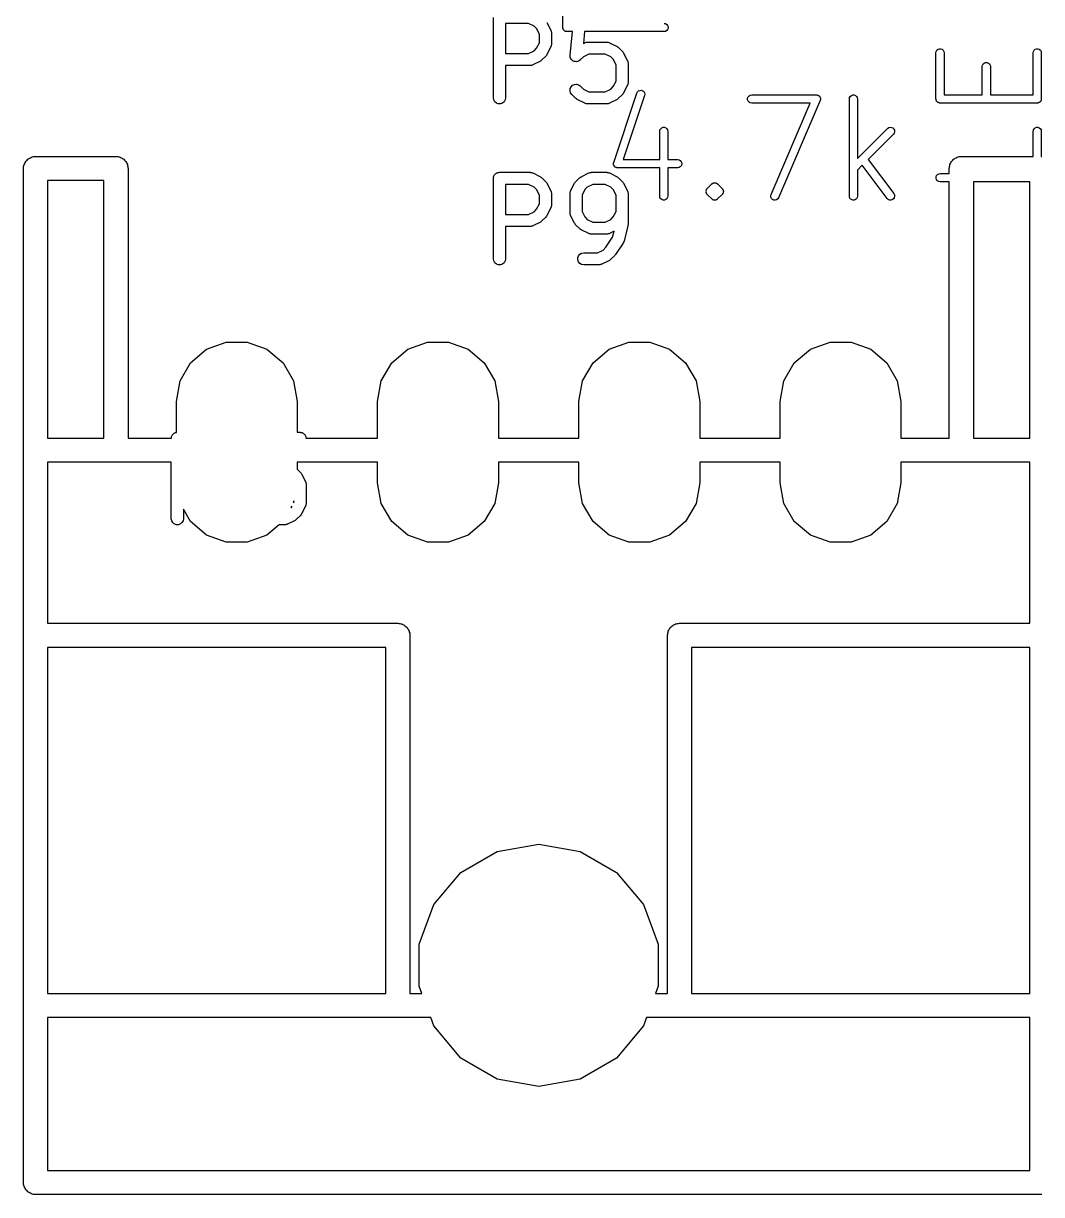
# Model space of a CAD drawing. Extents: x -2.2 to 89.1, y -78.6 to 9.2.
# Drawn here: x 44.35 to 57, y -75.35 to -60.8 of the extents above; entities that cross this region are included whole.
import ezdxf

# ---------------------------------------------------------------- set-up
doc = ezdxf.new("R2010")
doc.units = 0
doc.header["$MEASUREMENT"] = 0
doc.layers.add('BLACK', color=7, linetype='CONTINUOUS')

msp = doc.modelspace()

# ---------------------------------------------------------------- linework, layer by layer
at = {"layer": 'Black'}
for p, q in [((51.0502, -60.8477), (51.0502, -60.3881)), ((50.1869, -61.7224), (50.1869, -60.7224)), ((50.3369, -60.7974), (50.3369, -61.1712)), ((50.6252, -60.7974), (50.3369, -60.7974)), ((50.6937, -60.8316), (50.6252, -60.7974)), ((50.8528, -60.7841), (50.9004, -60.8793)), ((52.3075, -60.7969), (52.3249, -60.8)), ((52.3249, -60.8), (52.3402, -60.8088)), ((52.3402, -60.8088), (52.3515, -60.8223)), ((52.3515, -60.8223), (52.3576, -60.8389)), ((50.7241, -60.862), (50.6937, -60.8316)), ((50.7583, -60.9306), (50.7241, -60.862)), ((50.7583, -61.038), (50.7583, -60.9306)), ((50.9004, -60.8793), (50.9016, -60.8835)), ((50.9016, -60.8835), (50.9038, -60.8872)), ((50.9038, -60.8872), (50.9053, -60.8959)), ((50.9053, -60.8959), (50.9078, -60.9043)), ((50.9078, -60.9043), (50.9076, -60.9086)), ((50.9076, -60.9086), (50.9083, -60.9129)), ((50.9083, -60.9129), (50.9083, -61.0557)), ((51.051, -60.8521), (51.0502, -60.8477)), ((51.051, -60.8566), (51.051, -60.8521)), ((51.0525, -60.8607), (51.051, -60.8566)), ((51.0533, -60.8651), (51.0525, -60.8607)), ((51.0555, -60.869), (51.0533, -60.8651)), ((51.0571, -60.8731), (51.0555, -60.869)), ((51.0599, -60.8765), (51.0571, -60.8731)), ((51.0621, -60.8804), (51.0599, -60.8765)), ((51.0655, -60.8832), (51.0621, -60.8804)), ((51.0684, -60.8867), (51.0655, -60.8832)), ((51.0722, -60.8889), (51.0684, -60.8867)), ((51.0756, -60.8917), (51.0722, -60.8889)), ((51.0798, -60.8933), (51.0756, -60.8917)), ((51.0837, -60.8955), (51.0798, -60.8933)), ((51.0881, -60.8962), (51.0837, -60.8955)), ((51.0922, -60.8978), (51.0881, -60.8962)), ((51.0967, -60.8978), (51.0922, -60.8978)), ((51.101, -60.8985), (51.0967, -60.8978)), ((51.1689, -60.8985), (51.101, -60.8985)), ((51.1397, -61.1911), (51.1689, -60.8985)), ((51.3197, -60.8985), (51.305, -61.0456)), ((52.3075, -60.8985), (51.3197, -60.8985)), ((52.3249, -60.8955), (52.3075, -60.8985)), ((52.3402, -60.8867), (52.3249, -60.8955)), ((52.3515, -60.8731), (52.3402, -60.8867)), ((52.3576, -60.8566), (52.3515, -60.8731)), ((52.3576, -60.8389), (52.3576, -60.8566)), ((50.6937, -61.1369), (50.7241, -61.1065)), ((50.7241, -61.1065), (50.7583, -61.038)), ((50.9004, -61.0893), (50.8528, -61.1845)), ((50.9016, -61.0851), (50.9004, -61.0893)), ((50.9038, -61.0814), (50.9016, -61.0851)), ((50.9053, -61.0727), (50.9038, -61.0814)), ((50.9078, -61.0643), (50.9053, -61.0727)), ((50.9083, -61.0557), (50.9076, -61.06)), ((50.9076, -61.06), (50.9078, -61.0643)), ((51.305, -61.0456), (51.3236, -61.0363)), ((51.3236, -61.0363), (51.3277, -61.035)), ((51.3277, -61.035), (51.3315, -61.0329)), ((51.3315, -61.0329), (51.3401, -61.0313)), ((51.3401, -61.0313), (51.3486, -61.0288)), ((51.3486, -61.0288), (51.3529, -61.0291)), ((51.3529, -61.0291), (51.3571, -61.0283)), ((51.3571, -61.0283), (51.5952, -61.0283)), ((51.5952, -61.0283), (51.5995, -61.0291)), ((51.5995, -61.0291), (51.6038, -61.0288)), ((51.6038, -61.0288), (51.6122, -61.0313)), ((51.6122, -61.0313), (51.6209, -61.0329)), ((51.6209, -61.0329), (51.6246, -61.035)), ((51.6246, -61.035), (51.6288, -61.0363)), ((51.6288, -61.0363), (51.724, -61.0839)), ((51.724, -61.0839), (51.7337, -61.091)), ((51.7337, -61.091), (51.7435, -61.0979)), ((51.7435, -61.0979), (51.7911, -61.1455)), ((55.6971, -61.1289), (55.7106, -61.1175)), ((55.7106, -61.1175), (55.7272, -61.1115)), ((55.7272, -61.1115), (55.7449, -61.1115)), ((55.7449, -61.1115), (55.7614, -61.1175)), ((55.7614, -61.1175), (55.775, -61.1289)), ((56.9036, -61.1289), (56.9171, -61.1175)), ((56.9171, -61.1175), (56.9337, -61.1115)), ((56.9337, -61.1115), (56.9514, -61.1115)), ((56.9514, -61.1115), (56.9679, -61.1175)), ((56.9679, -61.1175), (56.9815, -61.1289)), ((50.3369, -61.1712), (50.6252, -61.1712)), ((50.6252, -61.1712), (50.6937, -61.1369)), ((50.7716, -61.2657), (50.6764, -61.3133)), ((50.7813, -61.2585), (50.7716, -61.2657)), ((50.7911, -61.2516), (50.7813, -61.2585)), ((50.8387, -61.204), (50.7911, -61.2516)), ((50.8456, -61.1942), (50.8387, -61.204)), ((50.8528, -61.1845), (50.8456, -61.1942)), ((51.1396, -61.192), (51.1397, -61.1916)), ((51.1407, -61.2045), (51.1396, -61.192)), ((51.1397, -61.1916), (51.1397, -61.1911)), ((51.1416, -61.2171), (51.1407, -61.2045)), ((51.1418, -61.2175), (51.1416, -61.2171)), ((51.1418, -61.218), (51.1418, -61.2175)), ((51.1472, -61.2294), (51.1418, -61.218)), ((51.1523, -61.2408), (51.1472, -61.2294)), ((51.1526, -61.2412), (51.1523, -61.2408)), ((51.1528, -61.2416), (51.1526, -61.2412)), ((51.1618, -61.2505), (51.1528, -61.2416)), ((51.1705, -61.2595), (51.1618, -61.2505)), ((51.1709, -61.2597), (51.1705, -61.2595)), ((51.1713, -61.26), (51.1709, -61.2597)), ((51.1826, -61.2653), (51.1713, -61.26)), ((51.194, -61.2708), (51.1826, -61.2653)), ((51.2451, -61.2669), (51.2329, -61.27)), ((51.2455, -61.2667), (51.2451, -61.2669)), ((51.246, -61.2665), (51.2455, -61.2667)), ((51.2563, -61.2593), (51.246, -61.2665)), ((51.2667, -61.2523), (51.2563, -61.2593)), ((51.2669, -61.2519), (51.2667, -61.2523)), ((51.2673, -61.2516), (51.2669, -61.2519)), ((51.3063, -61.2126), (51.2673, -61.2516)), ((51.3748, -61.1783), (51.3063, -61.2126)), ((51.5775, -61.1783), (51.3748, -61.1783)), ((51.646, -61.2126), (51.5775, -61.1783)), ((51.6765, -61.243), (51.646, -61.2126)), ((51.7107, -61.3115), (51.6765, -61.243)), ((51.7911, -61.1455), (51.798, -61.1554)), ((51.798, -61.1554), (51.8052, -61.165)), ((51.8052, -61.165), (51.8528, -61.2603)), ((51.8528, -61.2603), (51.854, -61.2644)), ((51.854, -61.2644), (51.8562, -61.2682)), ((55.6852, -61.1615), (55.6883, -61.1441)), ((55.6852, -61.736), (55.6852, -61.1615)), ((55.6883, -61.1441), (55.6971, -61.1289)), ((55.775, -61.1289), (55.7838, -61.1441)), ((55.7838, -61.1441), (55.7868, -61.1615)), ((55.7868, -61.1615), (55.7868, -61.6852)), ((56.8917, -61.1615), (56.8948, -61.1441)), ((56.8917, -61.6852), (56.8917, -61.1615)), ((56.8948, -61.1441), (56.9036, -61.1289)), ((56.9815, -61.1289), (56.9903, -61.1441)), ((56.9903, -61.1441), (56.9933, -61.1615)), ((56.9933, -61.1615), (56.9933, -61.736)), ((50.6429, -61.3212), (50.3369, -61.3212)), ((50.3369, -61.3212), (50.3369, -61.7224)), ((50.6471, -61.3204), (50.6429, -61.3212)), ((50.6514, -61.3207), (50.6471, -61.3204)), ((50.6599, -61.3182), (50.6514, -61.3207)), ((50.6685, -61.3167), (50.6599, -61.3182)), ((50.6723, -61.3145), (50.6685, -61.3167)), ((50.6764, -61.3133), (50.6723, -61.3145)), ((51.1944, -61.2708), (51.194, -61.2708)), ((51.1949, -61.271), (51.1944, -61.2708)), ((51.2074, -61.2721), (51.1949, -61.271)), ((51.2199, -61.2734), (51.2074, -61.2721)), ((51.2204, -61.2732), (51.2199, -61.2734)), ((51.2208, -61.2733), (51.2204, -61.2732)), ((51.2329, -61.27), (51.2208, -61.2733)), ((51.7107, -61.5142), (51.7107, -61.3115)), ((51.8562, -61.2682), (51.8577, -61.2768)), ((51.8577, -61.2768), (51.8602, -61.2852)), ((51.8602, -61.2852), (51.86, -61.2896)), ((51.86, -61.2896), (51.8607, -61.2938)), ((51.8607, -61.2938), (51.8607, -61.5319)), ((56.2598, -61.3339), (56.2628, -61.3165)), ((56.2598, -61.6852), (56.2598, -61.3339)), ((56.2628, -61.3165), (56.2717, -61.3012)), ((56.2717, -61.3012), (56.2852, -61.2899)), ((56.2852, -61.2899), (56.3017, -61.2839)), ((56.3017, -61.2839), (56.3194, -61.2839)), ((56.3194, -61.2839), (56.336, -61.2899)), ((56.336, -61.2899), (56.3495, -61.3012)), ((56.3495, -61.3012), (56.3583, -61.3165)), ((56.3583, -61.3165), (56.3614, -61.3339)), ((56.3614, -61.3339), (56.3614, -61.6852)), ((51.1713, -61.5657), (51.1949, -61.5547)), ((51.1949, -61.5547), (51.2208, -61.5524)), ((51.2208, -61.5524), (51.246, -61.5592)), ((51.6765, -61.5827), (51.7107, -61.5142)), ((51.8562, -61.5576), (51.854, -61.5613)), ((51.8577, -61.5489), (51.8562, -61.5576)), ((51.8602, -61.5405), (51.8577, -61.5489)), ((51.8607, -61.5319), (51.86, -61.5362)), ((51.86, -61.5362), (51.8602, -61.5405)), ((51.1396, -61.6337), (51.1418, -61.6077)), ((51.1463, -61.6588), (51.1396, -61.6337)), ((51.1418, -61.6077), (51.1528, -61.5841)), ((51.1613, -61.6802), (51.1463, -61.6588)), ((51.1528, -61.5841), (51.1713, -61.5657)), ((51.2089, -61.7278), (51.1613, -61.6802)), ((51.246, -61.5592), (51.2673, -61.5741)), ((51.2673, -61.5741), (51.3063, -61.6131)), ((51.3063, -61.6131), (51.3748, -61.6474)), ((51.3748, -61.6474), (51.5775, -61.6474)), ((51.5775, -61.6474), (51.646, -61.6131)), ((51.646, -61.6131), (51.6765, -61.5827)), ((51.6816, -62.5243), (51.9689, -61.6625)), ((51.7911, -61.6802), (51.7435, -61.7278)), ((51.798, -61.6703), (51.7911, -61.6802)), ((51.8052, -61.6607), (51.798, -61.6703)), ((52.0653, -61.6947), (51.8003, -62.4896)), ((51.8528, -61.5654), (51.8052, -61.6607)), ((51.854, -61.5613), (51.8528, -61.5654)), ((51.9689, -61.6625), (51.9773, -61.647)), ((51.9773, -61.647), (51.9905, -61.6353)), ((51.9905, -61.6353), (52.0069, -61.6288)), ((52.0069, -61.6288), (52.0245, -61.6283)), ((52.0245, -61.6283), (52.0413, -61.6339)), ((52.0413, -61.6339), (52.0551, -61.6449)), ((52.0551, -61.6449), (52.0643, -61.6599)), ((52.0643, -61.6599), (52.0679, -61.6772)), ((52.0679, -61.6772), (52.0653, -61.6947)), ((53.3519, -61.7106), (53.3633, -61.6971)), ((53.3633, -61.6971), (53.3786, -61.6883)), ((53.3786, -61.6883), (53.3959, -61.6852)), ((53.3959, -61.6852), (54.2003, -61.6852)), ((54.2003, -61.6852), (54.206, -61.6863)), ((54.206, -61.6863), (54.2119, -61.6866)), ((54.2119, -61.6866), (54.2146, -61.6878)), ((54.2146, -61.6878), (54.2176, -61.6883)), ((54.2176, -61.6883), (54.2227, -61.6912)), ((54.2227, -61.6912), (54.2281, -61.6935)), ((54.2281, -61.6935), (54.2303, -61.6956)), ((54.2303, -61.6956), (54.2329, -61.6971)), ((54.2329, -61.6971), (54.2367, -61.7016)), ((54.2367, -61.7016), (54.2409, -61.7056)), ((54.6121, -61.7187), (54.621, -61.7034)), ((54.621, -61.7034), (54.6345, -61.6921)), ((54.6345, -61.6921), (54.6511, -61.686)), ((54.6511, -61.686), (54.6687, -61.686)), ((54.6687, -61.686), (54.6853, -61.6921)), ((54.6853, -61.6921), (54.6988, -61.7034)), ((54.6988, -61.7034), (54.7076, -61.7187)), ((55.7868, -61.6852), (56.2598, -61.6852)), ((56.3614, -61.6852), (56.8917, -61.6852)), ((50.1914, -61.748), (50.1869, -61.7224)), ((50.2045, -61.7706), (50.1914, -61.748)), ((50.2244, -61.7873), (50.2045, -61.7706)), ((50.2489, -61.7962), (50.2244, -61.7873)), ((50.2749, -61.7962), (50.2489, -61.7962)), ((50.2994, -61.7873), (50.2749, -61.7962)), ((50.3194, -61.7706), (50.2994, -61.7873)), ((50.3324, -61.748), (50.3194, -61.7706)), ((50.3369, -61.7224), (50.3324, -61.748)), ((51.2187, -61.7347), (51.2089, -61.7278)), ((51.2284, -61.7418), (51.2187, -61.7347)), ((51.3236, -61.7895), (51.2284, -61.7418)), ((51.3277, -61.7907), (51.3236, -61.7895)), ((51.3315, -61.7929), (51.3277, -61.7907)), ((51.3401, -61.7944), (51.3315, -61.7929)), ((51.3486, -61.7969), (51.3401, -61.7944)), ((51.3529, -61.7966), (51.3486, -61.7969)), ((51.3571, -61.7974), (51.3529, -61.7966)), ((51.5952, -61.7974), (51.3571, -61.7974)), ((51.5995, -61.7966), (51.5952, -61.7974)), ((51.6038, -61.7969), (51.5995, -61.7966)), ((51.6122, -61.7944), (51.6038, -61.7969)), ((51.6209, -61.7929), (51.6122, -61.7944)), ((51.6246, -61.7907), (51.6209, -61.7929)), ((51.6288, -61.7895), (51.6246, -61.7907)), ((51.724, -61.7418), (51.6288, -61.7895)), ((51.7337, -61.7347), (51.724, -61.7418)), ((51.7435, -61.7278), (51.7337, -61.7347)), ((53.3459, -61.7272), (53.3519, -61.7106)), ((53.3459, -61.7449), (53.3459, -61.7272)), ((53.3519, -61.7614), (53.3459, -61.7449)), ((53.3633, -61.775), (53.3519, -61.7614)), ((53.3786, -61.7838), (53.3633, -61.775)), ((53.3959, -61.7868), (53.3786, -61.7838)), ((54.1232, -61.7868), (53.3959, -61.7868)), ((53.6365, -62.9225), (54.1232, -61.7868)), ((54.247, -61.7561), (53.7299, -62.9626)), ((54.2409, -61.7056), (54.2423, -61.7083)), ((54.2423, -61.7083), (54.2443, -61.7106)), ((54.2443, -61.7106), (54.2463, -61.7161)), ((54.2463, -61.7161), (54.2489, -61.7214)), ((54.2483, -61.7504), (54.247, -61.7561)), ((54.2503, -61.7449), (54.2483, -61.7504)), ((54.2489, -61.7214), (54.2493, -61.7244)), ((54.2493, -61.7244), (54.2503, -61.7272)), ((54.2503, -61.7272), (54.2503, -61.7331)), ((54.2503, -61.7331), (54.251, -61.7389)), ((54.251, -61.7389), (54.2503, -61.7418)), ((54.2503, -61.7418), (54.2503, -61.7449)), ((54.6091, -61.736), (54.6121, -61.7187)), ((54.6091, -62.9425), (54.6091, -61.736)), ((54.7076, -61.7187), (54.7107, -61.736)), ((54.7107, -61.736), (54.7107, -62.4752)), ((55.686, -61.7404), (55.6852, -61.736)), ((55.686, -61.7449), (55.686, -61.7404)), ((55.6875, -61.749), (55.686, -61.7449)), ((55.6883, -61.7534), (55.6875, -61.749)), ((55.6905, -61.7573), (55.6883, -61.7534)), ((55.6921, -61.7614), (55.6905, -61.7573)), ((55.6949, -61.7649), (55.6921, -61.7614)), ((55.6971, -61.7687), (55.6949, -61.7649)), ((55.7005, -61.7716), (55.6971, -61.7687)), ((55.7034, -61.775), (55.7005, -61.7716)), ((55.7072, -61.7772), (55.7034, -61.775)), ((55.7106, -61.78), (55.7072, -61.7772)), ((55.7148, -61.7816), (55.7106, -61.78)), ((55.7187, -61.7838), (55.7148, -61.7816)), ((55.7231, -61.7846), (55.7187, -61.7838)), ((55.7272, -61.7861), (55.7231, -61.7846)), ((55.7317, -61.7861), (55.7272, -61.7861)), ((55.736, -61.7868), (55.7317, -61.7861)), ((56.9425, -61.7868), (55.736, -61.7868)), ((56.9469, -61.7861), (56.9425, -61.7868)), ((56.9514, -61.7861), (56.9469, -61.7861)), ((56.9555, -61.7846), (56.9514, -61.7861)), ((56.9599, -61.7838), (56.9555, -61.7846)), ((56.9638, -61.7816), (56.9599, -61.7838)), ((56.9679, -61.78), (56.9638, -61.7816)), ((56.9714, -61.7772), (56.9679, -61.78)), ((56.9752, -61.775), (56.9714, -61.7772)), ((56.9781, -61.7716), (56.9752, -61.775)), ((56.9815, -61.7687), (56.9781, -61.7716)), ((56.9837, -61.7649), (56.9815, -61.7687)), ((56.9865, -61.7614), (56.9837, -61.7649)), ((56.9881, -61.7573), (56.9865, -61.7614)), ((56.9903, -61.7534), (56.9881, -61.7573)), ((56.9911, -61.749), (56.9903, -61.7534)), ((56.9926, -61.7449), (56.9911, -61.749)), ((56.9933, -61.736), (56.9926, -61.7404)), ((56.9926, -61.7404), (56.9926, -61.7449)), ((52.2535, -62.1382), (52.2566, -62.1208)), ((52.2535, -62.4896), (52.2535, -62.1382)), ((52.2566, -62.1208), (52.2654, -62.1056)), ((52.2654, -62.1056), (52.2789, -62.0942)), ((52.2789, -62.0942), (52.2955, -62.0882)), ((52.2955, -62.0882), (52.3132, -62.0882)), ((52.3132, -62.0882), (52.3297, -62.0942)), ((52.3297, -62.0942), (52.3432, -62.1056)), ((52.3432, -62.1056), (52.3521, -62.1208)), ((52.3521, -62.1208), (52.3551, -62.1382)), ((52.3551, -62.1382), (52.3551, -62.4896)), ((54.7107, -62.4752), (55.0836, -62.1023)), ((55.0836, -62.1023), (55.098, -62.0922)), ((55.098, -62.0922), (55.1151, -62.0876)), ((55.1151, -62.0876), (55.1326, -62.0891)), ((55.1326, -62.0891), (55.1486, -62.0966)), ((55.1486, -62.0966), (55.1611, -62.1091)), ((55.1611, -62.1091), (55.1686, -62.1251)), ((55.1686, -62.1251), (55.1701, -62.1426)), ((56.8917, -62.1382), (56.8948, -62.1208)), ((56.8917, -62.45), (56.8917, -62.1382)), ((56.8948, -62.1208), (56.9036, -62.1056)), ((56.9036, -62.1056), (56.9171, -62.0942)), ((56.9171, -62.0942), (56.9337, -62.0882)), ((56.9337, -62.0882), (56.9514, -62.0882)), ((56.9514, -62.0882), (56.9679, -62.0942)), ((56.9679, -62.0942), (56.9815, -62.1056)), ((56.9815, -62.1056), (56.9903, -62.1208)), ((56.9903, -62.1208), (56.9933, -62.1382)), ((56.9933, -62.1382), (56.9933, -62.45)), ((55.1554, -62.1741), (54.8419, -62.4877)), ((55.1655, -62.1597), (55.1554, -62.1741)), ((55.1701, -62.1426), (55.1655, -62.1597)), ((44.3523, -62.574), (44.3568, -62.5616)), ((44.3523, -62.5871), (44.3523, -62.574)), ((44.3568, -62.5616), (44.359, -62.5487)), ((44.359, -62.5487), (44.3656, -62.5373)), ((44.3656, -62.5373), (44.3701, -62.525)), ((44.3701, -62.525), (44.3785, -62.5149)), ((44.3785, -62.5149), (44.3851, -62.5036)), ((44.3851, -62.5036), (44.3951, -62.4951)), ((44.3951, -62.4951), (44.4036, -62.4851)), ((44.4036, -62.4851), (44.4149, -62.4785)), ((44.4149, -62.4785), (44.425, -62.4701)), ((44.425, -62.4701), (44.4373, -62.4656)), ((44.4373, -62.4656), (44.4487, -62.459)), ((44.4487, -62.459), (44.4616, -62.4568)), ((44.4616, -62.4568), (44.474, -62.4523)), ((44.474, -62.4523), (44.4871, -62.4523)), ((44.4871, -62.4523), (44.5, -62.45)), ((44.5, -62.45), (45.5, -62.45)), ((45.5, -62.45), (45.5129, -62.4523)), ((45.5129, -62.4523), (45.526, -62.4523)), ((45.526, -62.4523), (45.5384, -62.4568)), ((45.5384, -62.4568), (45.5513, -62.459)), ((45.5513, -62.459), (45.5627, -62.4656)), ((45.5627, -62.4656), (45.575, -62.4701)), ((45.575, -62.4701), (45.5851, -62.4785)), ((45.5851, -62.4785), (45.5964, -62.4851)), ((45.5964, -62.4851), (45.6049, -62.4951)), ((45.6049, -62.4951), (45.6149, -62.5036)), ((45.6149, -62.5036), (45.6215, -62.5149)), ((45.6215, -62.5149), (45.6299, -62.525)), ((45.6299, -62.525), (45.6344, -62.5373)), ((45.6344, -62.5373), (45.641, -62.5487)), ((45.641, -62.5487), (45.6432, -62.5616)), ((45.6432, -62.5616), (45.6477, -62.574)), ((45.6477, -62.574), (45.6477, -62.5871)), ((51.679, -62.5418), (51.6798, -62.5367)), ((51.6798, -62.5454), (51.679, -62.5418)), ((51.6798, -62.5316), (51.6811, -62.528)), ((51.6798, -62.5367), (51.6798, -62.5316)), ((51.6798, -62.5492), (51.6798, -62.5454)), ((51.6815, -62.554), (51.6798, -62.5492)), ((51.6811, -62.528), (51.6816, -62.5243)), ((51.6826, -62.5591), (51.6815, -62.554)), ((51.6845, -62.5623), (51.6826, -62.5591)), ((51.6858, -62.5658), (51.6845, -62.5623)), ((51.6891, -62.5697), (51.6858, -62.5658)), ((51.6918, -62.5741), (51.6891, -62.5697)), ((51.6947, -62.5764), (51.6918, -62.5741)), ((51.6972, -62.5793), (51.6947, -62.5764)), ((51.8003, -62.4896), (52.2535, -62.4896)), ((52.3551, -62.4896), (52.4767, -62.4896)), ((52.4767, -62.4896), (52.4941, -62.4926)), ((52.4941, -62.4926), (52.5093, -62.5015)), ((52.5093, -62.5015), (52.5207, -62.515)), ((52.5207, -62.5658), (52.5093, -62.5793)), ((52.5207, -62.515), (52.5267, -62.5316)), ((52.5267, -62.5492), (52.5207, -62.5658)), ((52.5267, -62.5316), (52.5267, -62.5492)), ((54.7693, -62.5603), (54.7107, -62.6189)), ((55.0789, -62.973), (54.7693, -62.5603)), ((54.8419, -62.4877), (55.1601, -62.9121)), ((55.8523, -62.574), (55.8568, -62.5616)), ((55.8523, -62.5871), (55.8523, -62.574)), ((55.8568, -62.5616), (55.859, -62.5487)), ((55.859, -62.5487), (55.8656, -62.5373)), ((55.8656, -62.5373), (55.8701, -62.525)), ((55.8701, -62.525), (55.8785, -62.5149)), ((55.8785, -62.5149), (55.8851, -62.5036)), ((55.8851, -62.5036), (55.8951, -62.4951)), ((55.8951, -62.4951), (55.9036, -62.4851)), ((55.9036, -62.4851), (55.9149, -62.4785)), ((55.9149, -62.4785), (55.925, -62.4701)), ((55.925, -62.4701), (55.9373, -62.4656)), ((55.9373, -62.4656), (55.9487, -62.459)), ((55.9487, -62.459), (55.9616, -62.4568)), ((55.9616, -62.4568), (55.974, -62.4523)), ((55.974, -62.4523), (55.9871, -62.4523)), ((55.9871, -62.4523), (56, -62.45)), ((56, -62.45), (56.8917, -62.45)), ((56.9933, -62.45), (57, -62.45)), ((44.35, -62.6), (44.3523, -62.5871)), ((44.35, -75.2), (44.35, -62.6)), ((45.6477, -62.5871), (45.65, -62.6)), ((45.65, -62.6), (45.65, -65.95)), ((50.1869, -62.7224), (50.188, -62.7159)), ((50.1869, -63.7224), (50.1869, -62.7224)), ((50.188, -62.7094), (50.1903, -62.7032)), ((50.188, -62.7159), (50.188, -62.7094)), ((50.1903, -62.7032), (50.1914, -62.6967)), ((50.1914, -62.6967), (50.1947, -62.691)), ((50.1947, -62.691), (50.197, -62.6849)), ((50.197, -62.6849), (50.2012, -62.6799)), ((50.2012, -62.6799), (50.2045, -62.6742)), ((50.2045, -62.6742), (50.2095, -62.67)), ((50.2095, -62.67), (50.2137, -62.6649)), ((50.2137, -62.6649), (50.2194, -62.6616)), ((50.2194, -62.6616), (50.2244, -62.6574)), ((50.2244, -62.6574), (50.2306, -62.6552)), ((50.2306, -62.6552), (50.2363, -62.6519)), ((50.2363, -62.6519), (50.2427, -62.6508)), ((50.2427, -62.6508), (50.2489, -62.6485)), ((50.2489, -62.6485), (50.2554, -62.6485)), ((50.2554, -62.6485), (50.2619, -62.6474)), ((50.2619, -62.6474), (50.6429, -62.6474)), ((50.6429, -62.6474), (50.6471, -62.6481)), ((50.6471, -62.6481), (50.6514, -62.6479)), ((50.6514, -62.6479), (50.6599, -62.6504)), ((50.6599, -62.6504), (50.6685, -62.6519)), ((50.6685, -62.6519), (50.6723, -62.6541)), ((50.6723, -62.6541), (50.6764, -62.6553)), ((50.6764, -62.6553), (50.7716, -62.7029)), ((50.7716, -62.7029), (50.7813, -62.7101)), ((50.7813, -62.7101), (50.7911, -62.717)), ((50.7911, -62.717), (50.8387, -62.7646)), ((51.2089, -62.7646), (51.2565, -62.717)), ((51.2565, -62.717), (51.2663, -62.7101)), ((51.2663, -62.7101), (51.276, -62.7029)), ((51.276, -62.7029), (51.3712, -62.6553)), ((51.3712, -62.6553), (51.3754, -62.6541)), ((51.3754, -62.6541), (51.3791, -62.6519)), ((51.3791, -62.6519), (51.3878, -62.6504)), ((51.3878, -62.6504), (51.3962, -62.6479)), ((51.3962, -62.6479), (51.4005, -62.6481)), ((51.4005, -62.6481), (51.4048, -62.6474)), ((51.4048, -62.6474), (51.5952, -62.6474)), ((51.5952, -62.6474), (51.5995, -62.6481)), ((51.5995, -62.6481), (51.6038, -62.6479)), ((51.6038, -62.6479), (51.6122, -62.6504)), ((51.6122, -62.6504), (51.6209, -62.6519)), ((51.6209, -62.6519), (51.6246, -62.6541)), ((51.6246, -62.6541), (51.6288, -62.6553)), ((51.6288, -62.6553), (51.724, -62.7029)), ((51.7016, -62.5819), (51.6972, -62.5793)), ((51.7056, -62.5851), (51.7016, -62.5819)), ((51.7092, -62.5862), (51.7056, -62.5851)), ((51.7124, -62.5881), (51.7092, -62.5862)), ((51.7175, -62.589), (51.7124, -62.5881)), ((51.7224, -62.5906), (51.7175, -62.589)), ((51.7261, -62.5905), (51.7224, -62.5906)), ((51.724, -62.7029), (51.7337, -62.7101)), ((51.7298, -62.5912), (51.7261, -62.5905)), ((52.2535, -62.5912), (51.7298, -62.5912)), ((51.7337, -62.7101), (51.7435, -62.717)), ((51.7435, -62.717), (51.7911, -62.7646)), ((52.2535, -62.9425), (52.2535, -62.5912)), ((52.4767, -62.5912), (52.3551, -62.5912)), ((52.3551, -62.5912), (52.3551, -62.9425)), ((52.4941, -62.5881), (52.4767, -62.5912)), ((52.5093, -62.5793), (52.4941, -62.5881)), ((54.7107, -62.6189), (54.7107, -62.9425)), ((55.686, -62.7039), (55.6921, -62.6873)), ((55.686, -62.7216), (55.686, -62.7039)), ((55.6921, -62.7381), (55.686, -62.7216)), ((55.6921, -62.6873), (55.7034, -62.6738)), ((55.7034, -62.6738), (55.7187, -62.665)), ((55.7187, -62.665), (55.736, -62.6619)), ((55.736, -62.6619), (55.85, -62.6619)), ((55.85, -62.6), (55.8523, -62.5871)), ((55.85, -62.6619), (55.85, -62.6)), ((44.65, -62.75), (44.65, -65.95)), ((45.35, -62.75), (44.65, -62.75)), ((45.35, -65.95), (45.35, -62.75)), ((50.3369, -62.7974), (50.3369, -63.1712)), ((50.6252, -62.7974), (50.3369, -62.7974)), ((50.6937, -62.8316), (50.6252, -62.7974)), ((50.7241, -62.862), (50.6937, -62.8316)), ((50.7583, -62.9306), (50.7241, -62.862)), ((50.8387, -62.7646), (50.8456, -62.7744)), ((50.8456, -62.7744), (50.8528, -62.7841)), ((50.8528, -62.7841), (50.9004, -62.8793)), ((51.1472, -62.8793), (51.1948, -62.7841)), ((51.1948, -62.7841), (51.202, -62.7744)), ((51.202, -62.7744), (51.2089, -62.7646)), ((51.3235, -62.862), (51.2893, -62.9306)), ((51.354, -62.8316), (51.3235, -62.862)), ((51.4225, -62.7974), (51.354, -62.8316)), ((51.5775, -62.7974), (51.4225, -62.7974)), ((51.646, -62.8316), (51.5775, -62.7974)), ((51.6765, -62.862), (51.646, -62.8316)), ((51.7107, -62.9306), (51.6765, -62.862)), ((51.7911, -62.7646), (51.798, -62.7744)), ((51.798, -62.7744), (51.8052, -62.7841)), ((51.8052, -62.7841), (51.8528, -62.8793)), ((52.8298, -62.8719), (52.8317, -62.8679)), ((52.8317, -62.8679), (52.8328, -62.8636)), ((52.8328, -62.8636), (52.8354, -62.86)), ((52.8354, -62.86), (52.8372, -62.856)), ((52.8372, -62.856), (52.8404, -62.8528)), ((52.8404, -62.8528), (52.8429, -62.8492)), ((52.8429, -62.8492), (52.9004, -62.7917)), ((52.9004, -62.7917), (52.904, -62.7892)), ((52.904, -62.7892), (52.9072, -62.786)), ((52.9072, -62.786), (52.9092, -62.7851)), ((52.9092, -62.7851), (52.9109, -62.7836)), ((52.9109, -62.7836), (52.913, -62.7829)), ((52.913, -62.7829), (52.9148, -62.7816)), ((52.9148, -62.7816), (52.9191, -62.7805)), ((52.9191, -62.7805), (52.9232, -62.7786)), ((52.9232, -62.7786), (52.9254, -62.7784)), ((52.9254, -62.7784), (52.9275, -62.7776)), ((52.9275, -62.7776), (52.9297, -62.7776)), ((52.9297, -62.7776), (52.9319, -62.777)), ((52.9319, -62.777), (52.9363, -62.7774)), ((52.9363, -62.7774), (52.9407, -62.777)), ((52.9407, -62.777), (52.9429, -62.7776)), ((52.9429, -62.7776), (52.9451, -62.7776)), ((52.9451, -62.7776), (52.9472, -62.7784)), ((52.9472, -62.7784), (52.9495, -62.7786)), ((52.9495, -62.7786), (52.9535, -62.7805)), ((52.9535, -62.7805), (52.9578, -62.7816)), ((52.9578, -62.7816), (52.9596, -62.7829)), ((52.9596, -62.7829), (52.9617, -62.7836)), ((52.9617, -62.7836), (52.9634, -62.7851)), ((52.9634, -62.7851), (52.9654, -62.786)), ((52.9654, -62.786), (52.9686, -62.7892)), ((52.9686, -62.7892), (52.9722, -62.7917)), ((52.9722, -62.7917), (53.0297, -62.8492)), ((53.0297, -62.8492), (53.0322, -62.8528)), ((53.0322, -62.8528), (53.0354, -62.856)), ((53.0354, -62.856), (53.0373, -62.86)), ((53.0373, -62.86), (53.0398, -62.8636)), ((53.0398, -62.8636), (53.041, -62.8679)), ((53.041, -62.8679), (53.0428, -62.8719)), ((55.7034, -62.7517), (55.6921, -62.7381)), ((55.7187, -62.7605), (55.7034, -62.7517)), ((55.736, -62.7635), (55.7187, -62.7605)), ((55.85, -62.7635), (55.736, -62.7635)), ((55.85, -65.95), (55.85, -62.7635)), ((56.15, -62.7635), (56.15, -65.95)), ((56.85, -62.7635), (56.15, -62.7635)), ((56.85, -65.95), (56.85, -62.7635)), ((50.7583, -63.038), (50.7583, -62.9306)), ((50.9004, -62.8793), (50.9016, -62.8835)), ((50.9016, -62.8835), (50.9038, -62.8872)), ((50.9038, -62.8872), (50.9053, -62.8959)), ((50.9053, -62.8959), (50.9078, -62.9043)), ((50.9078, -62.9043), (50.9076, -62.9086)), ((50.9076, -62.9086), (50.9083, -62.9129)), ((50.9083, -62.9129), (50.9083, -63.0557)), ((51.1393, -62.9129), (51.14, -62.9086)), ((51.1393, -63.151), (51.1393, -62.9129)), ((51.1398, -62.9043), (51.1423, -62.8959)), ((51.14, -62.9086), (51.1398, -62.9043)), ((51.1423, -62.8959), (51.1438, -62.8872)), ((51.1438, -62.8872), (51.146, -62.8835)), ((51.146, -62.8835), (51.1472, -62.8793)), ((51.2893, -62.9306), (51.2893, -63.1332)), ((51.7107, -63.1332), (51.7107, -62.9306)), ((51.8528, -62.8793), (51.854, -62.8835)), ((51.854, -62.8835), (51.8562, -62.8872)), ((51.8562, -62.8872), (51.8577, -62.8959)), ((51.8577, -62.8959), (51.8602, -62.9043)), ((51.8602, -62.9043), (51.86, -62.9086)), ((51.86, -62.9086), (51.8607, -62.9129)), ((51.8607, -62.9129), (51.8607, -63.2938)), ((52.2566, -62.9599), (52.2535, -62.9425)), ((52.2654, -62.9752), (52.2566, -62.9599)), ((52.2789, -62.9865), (52.2654, -62.9752)), ((52.2955, -62.9926), (52.2789, -62.9865)), ((52.3132, -62.9926), (52.2955, -62.9926)), ((52.3297, -62.9865), (52.3132, -62.9926)), ((52.3432, -62.9752), (52.3297, -62.9865)), ((52.3521, -62.9599), (52.3432, -62.9752)), ((52.3551, -62.9425), (52.3521, -62.9599)), ((52.8283, -62.8807), (52.8294, -62.8764)), ((52.8286, -62.8851), (52.8283, -62.8807)), ((52.8283, -62.8895), (52.8286, -62.8851)), ((52.8294, -62.8938), (52.8283, -62.8895)), ((52.8294, -62.8764), (52.8298, -62.8719)), ((52.8298, -62.8982), (52.8294, -62.8938)), ((52.8317, -62.9023), (52.8298, -62.8982)), ((52.8328, -62.9066), (52.8317, -62.9023)), ((52.8354, -62.9102), (52.8328, -62.9066)), ((52.8372, -62.9142), (52.8354, -62.9102)), ((52.8404, -62.9174), (52.8372, -62.9142)), ((52.8429, -62.921), (52.8404, -62.9174)), ((52.9004, -62.9785), (52.8429, -62.921)), ((52.904, -62.981), (52.9004, -62.9785)), ((52.9072, -62.9842), (52.904, -62.981)), ((52.9092, -62.9851), (52.9072, -62.9842)), ((52.9109, -62.9865), (52.9092, -62.9851)), ((52.913, -62.9873), (52.9109, -62.9865)), ((52.9148, -62.9886), (52.913, -62.9873)), ((52.9191, -62.9897), (52.9148, -62.9886)), ((52.9232, -62.9916), (52.9191, -62.9897)), ((52.9254, -62.9918), (52.9232, -62.9916)), ((52.9275, -62.9926), (52.9254, -62.9918)), ((52.9297, -62.9926), (52.9275, -62.9926)), ((52.9319, -62.9932), (52.9297, -62.9926)), ((52.9363, -62.9928), (52.9319, -62.9932)), ((52.9407, -62.9932), (52.9363, -62.9928)), ((52.9429, -62.9926), (52.9407, -62.9932)), ((52.9451, -62.9926), (52.9429, -62.9926)), ((52.9472, -62.9918), (52.9451, -62.9926)), ((52.9495, -62.9916), (52.9472, -62.9918)), ((52.9535, -62.9897), (52.9495, -62.9916)), ((52.9578, -62.9886), (52.9535, -62.9897)), ((52.9596, -62.9873), (52.9578, -62.9886)), ((52.9617, -62.9865), (52.9596, -62.9873)), ((52.9634, -62.9851), (52.9617, -62.9865)), ((52.9654, -62.9842), (52.9634, -62.9851)), ((52.9686, -62.981), (52.9654, -62.9842)), ((52.9722, -62.9785), (52.9686, -62.981)), ((53.0297, -62.921), (52.9722, -62.9785)), ((53.0322, -62.9174), (53.0297, -62.921)), ((53.0354, -62.9142), (53.0322, -62.9174)), ((53.0373, -62.9102), (53.0354, -62.9142)), ((53.0398, -62.9066), (53.0373, -62.9102)), ((53.041, -62.9023), (53.0398, -62.9066)), ((53.0428, -62.8982), (53.041, -62.9023)), ((53.0428, -62.8719), (53.0432, -62.8764)), ((53.0432, -62.8938), (53.0428, -62.8982)), ((53.0432, -62.8764), (53.0444, -62.8807)), ((53.0444, -62.8895), (53.0432, -62.8938)), ((53.0444, -62.8807), (53.044, -62.8851)), ((53.044, -62.8851), (53.0444, -62.8895)), ((53.6325, -62.9397), (53.6365, -62.9225)), ((53.6346, -62.9572), (53.6325, -62.9397)), ((53.6425, -62.973), (53.6346, -62.9572)), ((53.6554, -62.9851), (53.6425, -62.973)), ((53.6716, -62.992), (53.6554, -62.9851)), ((53.6892, -62.993), (53.6716, -62.992)), ((53.7061, -62.9879), (53.6892, -62.993)), ((53.7202, -62.9773), (53.7061, -62.9879)), ((53.7299, -62.9626), (53.7202, -62.9773)), ((54.6121, -62.9599), (54.6091, -62.9425)), ((54.621, -62.9752), (54.6121, -62.9599)), ((54.6345, -62.9865), (54.621, -62.9752)), ((54.6511, -62.9926), (54.6345, -62.9865)), ((54.6687, -62.9926), (54.6511, -62.9926)), ((54.6853, -62.9865), (54.6687, -62.9926)), ((54.6988, -62.9752), (54.6853, -62.9865)), ((54.7076, -62.9599), (54.6988, -62.9752)), ((54.7107, -62.9425), (54.7076, -62.9599)), ((55.0917, -62.9851), (55.0789, -62.973)), ((55.108, -62.992), (55.0917, -62.9851)), ((55.1256, -62.993), (55.108, -62.992)), ((55.1425, -62.9879), (55.1256, -62.993)), ((55.1566, -62.9773), (55.1425, -62.9879)), ((55.1662, -62.9625), (55.1566, -62.9773)), ((55.1601, -62.9121), (55.1681, -62.9278)), ((55.1702, -62.9453), (55.1662, -62.9625)), ((55.1681, -62.9278), (55.1702, -62.9453)), ((50.6252, -63.1712), (50.6937, -63.1369)), ((50.6937, -63.1369), (50.7241, -63.1065)), ((50.7241, -63.1065), (50.7583, -63.038)), ((50.9004, -63.0893), (50.8528, -63.1845)), ((50.9016, -63.0851), (50.9004, -63.0893)), ((50.9038, -63.0814), (50.9016, -63.0851)), ((50.9053, -63.0727), (50.9038, -63.0814)), ((50.9078, -63.0643), (50.9053, -63.0727)), ((50.9083, -63.0557), (50.9076, -63.06)), ((50.9076, -63.06), (50.9078, -63.0643)), ((51.14, -63.1552), (51.1393, -63.151)), ((51.1398, -63.1595), (51.14, -63.1552)), ((51.2893, -63.1332), (51.3235, -63.2018)), ((51.6765, -63.2018), (51.7107, -63.1332)), ((50.3369, -63.1712), (50.6252, -63.1712)), ((50.7716, -63.2657), (50.6764, -63.3133)), ((50.7813, -63.2585), (50.7716, -63.2657)), ((50.7911, -63.2516), (50.7813, -63.2585)), ((50.8387, -63.204), (50.7911, -63.2516)), ((50.8456, -63.1942), (50.8387, -63.204)), ((50.8528, -63.1845), (50.8456, -63.1942)), ((51.1423, -63.1679), (51.1398, -63.1595)), ((51.1438, -63.1766), (51.1423, -63.1679)), ((51.146, -63.1803), (51.1438, -63.1766)), ((51.1472, -63.1845), (51.146, -63.1803)), ((51.1948, -63.2797), (51.1472, -63.1845)), ((51.202, -63.2894), (51.1948, -63.2797)), ((51.2089, -63.2992), (51.202, -63.2894)), ((51.2565, -63.3468), (51.2089, -63.2992)), ((51.3235, -63.2018), (51.354, -63.2322)), ((51.354, -63.2322), (51.4225, -63.2664)), ((51.4225, -63.2664), (51.5775, -63.2664)), ((51.5775, -63.2664), (51.646, -63.2322)), ((51.646, -63.2322), (51.6765, -63.2018)), ((51.8591, -63.3028), (51.8585, -63.312)), ((51.8607, -63.2938), (51.8591, -63.3028)), ((50.6429, -63.3212), (50.3369, -63.3212)), ((50.3369, -63.3212), (50.3369, -63.7224)), ((50.6471, -63.3204), (50.6429, -63.3212)), ((50.6514, -63.3207), (50.6471, -63.3204)), ((50.6599, -63.3182), (50.6514, -63.3207)), ((50.6685, -63.3167), (50.6599, -63.3182)), ((50.6723, -63.3145), (50.6685, -63.3167)), ((50.6764, -63.3133), (50.6723, -63.3145)), ((51.2663, -63.3537), (51.2565, -63.3468)), ((51.276, -63.3609), (51.2663, -63.3537)), ((51.3712, -63.4085), (51.276, -63.3609)), ((51.3754, -63.4097), (51.3712, -63.4085)), ((51.3791, -63.4119), (51.3754, -63.4097)), ((51.3878, -63.4134), (51.3791, -63.4119)), ((51.3962, -63.4159), (51.3878, -63.4134)), ((51.4005, -63.4157), (51.3962, -63.4159)), ((51.4048, -63.4164), (51.4005, -63.4157)), ((51.5952, -63.4164), (51.4048, -63.4164)), ((51.5995, -63.4157), (51.5952, -63.4164)), ((51.6038, -63.4159), (51.5995, -63.4157)), ((51.6122, -63.4134), (51.6038, -63.4159)), ((51.6209, -63.4119), (51.6122, -63.4134)), ((51.6246, -63.4097), (51.6209, -63.4119)), ((51.6288, -63.4085), (51.6246, -63.4097)), ((51.687, -63.3794), (51.6288, -63.4085)), ((51.6685, -63.4535), (51.687, -63.3794)), ((51.8585, -63.312), (51.8109, -63.5025)), ((51.5508, -63.6131), (51.5846, -63.5794)), ((51.5846, -63.5794), (51.6685, -63.4535)), ((51.8005, -63.5259), (51.7053, -63.6687)), ((51.8057, -63.5141), (51.8005, -63.5259)), ((51.8109, -63.5025), (51.8057, -63.5141)), ((50.1914, -63.748), (50.1869, -63.7224)), ((50.3369, -63.7224), (50.3324, -63.748)), ((51.2357, -63.7094), (51.2446, -63.6849)), ((51.2357, -63.7354), (51.2357, -63.7094)), ((51.2446, -63.7599), (51.2357, -63.7354)), ((51.2446, -63.6849), (51.2613, -63.6649)), ((51.2613, -63.6649), (51.2839, -63.6519)), ((51.2839, -63.6519), (51.3095, -63.6474)), ((51.3095, -63.6474), (51.4823, -63.6474)), ((51.4823, -63.6474), (51.5508, -63.6131)), ((51.6384, -63.7347), (51.6288, -63.7418)), ((51.6483, -63.7278), (51.6384, -63.7347)), ((51.6959, -63.6802), (51.6483, -63.7278)), ((51.7001, -63.6741), (51.6959, -63.6802)), ((51.7053, -63.6687), (51.7001, -63.6741)), ((50.2045, -63.7706), (50.1914, -63.748)), ((50.2244, -63.7873), (50.2045, -63.7706)), ((50.2489, -63.7962), (50.2244, -63.7873)), ((50.2749, -63.7962), (50.2489, -63.7962)), ((50.2994, -63.7873), (50.2749, -63.7962)), ((50.3194, -63.7706), (50.2994, -63.7873)), ((50.3324, -63.748), (50.3194, -63.7706)), ((51.2613, -63.7798), (51.2446, -63.7599)), ((51.2839, -63.7929), (51.2613, -63.7798)), ((51.3095, -63.7974), (51.2839, -63.7929)), ((51.5, -63.7974), (51.3095, -63.7974)), ((51.5043, -63.7966), (51.5, -63.7974)), ((51.5086, -63.7969), (51.5043, -63.7966)), ((51.517, -63.7944), (51.5086, -63.7969)), ((51.5257, -63.7929), (51.517, -63.7944)), ((51.5294, -63.7907), (51.5257, -63.7929)), ((51.5335, -63.7895), (51.5294, -63.7907)), ((51.6288, -63.7418), (51.5335, -63.7895)), ((46.625, -64.8457), (46.8698, -64.7566)), ((46.8698, -64.7566), (47.1302, -64.7566)), ((47.1302, -64.7566), (47.375, -64.8457)), ((49.125, -64.8457), (49.3698, -64.7566)), ((49.3698, -64.7566), (49.6302, -64.7566)), ((49.6302, -64.7566), (49.875, -64.8457)), ((51.625, -64.8457), (51.8698, -64.7566)), ((51.8698, -64.7566), (52.1302, -64.7566)), ((52.1302, -64.7566), (52.375, -64.8457)), ((54.125, -64.8457), (54.3698, -64.7566)), ((54.3698, -64.7566), (54.6302, -64.7566)), ((54.6302, -64.7566), (54.875, -64.8457)), ((46.4255, -65.0131), (46.625, -64.8457)), ((47.375, -64.8457), (47.5745, -65.0131)), ((48.9255, -65.0131), (49.125, -64.8457)), ((49.875, -64.8457), (50.0745, -65.0131)), ((51.4255, -65.0131), (51.625, -64.8457)), ((52.375, -64.8457), (52.5745, -65.0131)), ((53.9255, -65.0131), (54.125, -64.8457)), ((54.875, -64.8457), (55.0745, -65.0131)), ((46.2952, -65.2387), (46.4255, -65.0131)), ((47.5745, -65.0131), (47.7048, -65.2387)), ((48.7952, -65.2387), (48.9255, -65.0131)), ((50.0745, -65.0131), (50.2048, -65.2387)), ((51.2952, -65.2387), (51.4255, -65.0131)), ((52.5745, -65.0131), (52.7048, -65.2387)), ((53.7952, -65.2387), (53.9255, -65.0131)), ((55.0745, -65.0131), (55.2048, -65.2387)), ((46.25, -65.4952), (46.2952, -65.2387)), ((47.7048, -65.2387), (47.75, -65.4952)), ((48.75, -65.4952), (48.7952, -65.2387)), ((50.2048, -65.2387), (50.25, -65.4952)), ((51.25, -65.4952), (51.2952, -65.2387)), ((52.7048, -65.2387), (52.75, -65.4952)), ((53.75, -65.4952), (53.7952, -65.2387)), ((55.2048, -65.2387), (55.25, -65.4952)), ((46.25, -65.8785), (46.25, -65.4952)), ((47.75, -65.4952), (47.75, -65.8774)), ((48.75, -65.95), (48.75, -65.4952)), ((50.25, -65.4952), (50.25, -65.95)), ((51.25, -65.95), (51.25, -65.4952)), ((52.75, -65.4952), (52.75, -65.95)), ((53.75, -65.95), (53.75, -65.4952)), ((55.25, -65.4952), (55.25, -65.95)), ((46.1914, -65.9267), (46.1947, -65.921)), ((46.1947, -65.921), (46.197, -65.9149)), ((46.197, -65.9149), (46.2012, -65.9099)), ((46.2012, -65.9099), (46.2045, -65.9042)), ((46.2045, -65.9042), (46.2095, -65.9)), ((46.2095, -65.9), (46.2137, -65.8949)), ((46.2137, -65.8949), (46.2194, -65.8916)), ((46.2194, -65.8916), (46.2244, -65.8874)), ((46.2244, -65.8874), (46.2306, -65.8852)), ((46.2306, -65.8852), (46.2363, -65.8819)), ((46.2363, -65.8819), (46.2427, -65.8808)), ((46.2427, -65.8808), (46.2489, -65.8785)), ((46.2489, -65.8785), (46.25, -65.8785)), ((47.75, -65.8774), (47.7857, -65.8774)), ((47.7857, -65.8774), (47.7929, -65.8787)), ((47.7929, -65.8787), (47.8003, -65.8788)), ((47.8003, -65.8788), (47.8057, -65.8809)), ((47.8057, -65.8809), (47.8114, -65.8819)), ((47.8114, -65.8819), (47.8177, -65.8856)), ((47.8177, -65.8856), (47.8246, -65.8882)), ((47.8246, -65.8882), (47.8289, -65.892)), ((47.8289, -65.892), (47.8339, -65.8949)), ((47.8339, -65.8949), (47.8386, -65.9005)), ((47.8386, -65.9005), (47.8442, -65.9054)), ((47.8442, -65.9054), (47.8469, -65.9104)), ((47.8469, -65.9104), (47.8507, -65.9149)), ((47.8507, -65.9149), (47.8532, -65.9218)), ((47.8532, -65.9218), (47.8567, -65.9282)), ((44.65, -65.95), (45.35, -65.95)), ((45.65, -65.95), (46.1873, -65.95)), ((46.1873, -65.95), (46.188, -65.9459)), ((46.188, -65.9394), (46.1903, -65.9332)), ((46.188, -65.9459), (46.188, -65.9394)), ((46.1903, -65.9332), (46.1914, -65.9267)), ((47.8567, -65.9282), (47.8576, -65.9339)), ((47.8576, -65.9339), (47.8596, -65.9394)), ((47.8596, -65.9394), (47.8596, -65.9467)), ((47.8596, -65.9467), (47.8601, -65.95)), ((47.8601, -65.95), (48.75, -65.95)), ((50.25, -65.95), (51.25, -65.95)), ((52.75, -65.95), (53.75, -65.95)), ((55.25, -65.95), (55.85, -65.95)), ((56.15, -65.95), (56.85, -65.95)), ((46.1869, -66.25), (44.65, -66.25)), ((44.65, -66.25), (44.65, -68.25)), ((46.1869, -66.9524), (46.1869, -66.25)), ((48.75, -66.25), (47.75, -66.25)), ((47.75, -66.25), (47.75, -66.3344)), ((47.75, -66.3344), (47.7911, -66.3755)), ((48.75, -66.5048), (48.75, -66.25)), ((51.25, -66.25), (50.25, -66.25)), ((50.25, -66.25), (50.25, -66.5048)), ((51.25, -66.5048), (51.25, -66.25)), ((53.75, -66.25), (52.75, -66.25)), ((52.75, -66.25), (52.75, -66.5048)), ((53.75, -66.5048), (53.75, -66.25)), ((55.25, -66.25), (55.25, -66.5048)), ((56.85, -66.25), (55.25, -66.25)), ((56.85, -68.25), (56.85, -66.25)), ((47.7911, -66.3755), (47.798, -66.3854)), ((47.798, -66.3854), (47.8052, -66.395)), ((47.8052, -66.395), (47.8528, -66.4903)), ((47.8528, -66.4903), (47.854, -66.4944)), ((47.854, -66.4944), (47.8562, -66.4982)), ((47.8562, -66.4982), (47.8577, -66.5068)), ((48.7952, -66.7613), (48.75, -66.5048)), ((50.25, -66.5048), (50.2048, -66.7613)), ((51.2952, -66.7613), (51.25, -66.5048)), ((52.75, -66.5048), (52.7048, -66.7613)), ((53.7952, -66.7613), (53.75, -66.5048)), ((55.25, -66.5048), (55.2048, -66.7613)), ((47.8577, -66.5068), (47.8602, -66.5152)), ((47.8602, -66.5152), (47.86, -66.5196)), ((47.86, -66.5196), (47.8607, -66.5238)), ((47.8607, -66.5238), (47.8607, -66.7619)), ((47.6854, -66.7949), (47.6732, -66.816)), ((47.6765, -66.8127), (47.6854, -66.7949)), ((47.7107, -66.7276), (47.7062, -66.7533)), ((47.7062, -66.7533), (47.7107, -66.7442)), ((47.7107, -66.7442), (47.7107, -66.7276)), ((47.8528, -66.7954), (47.8052, -66.8907)), ((47.854, -66.7913), (47.8528, -66.7954)), ((47.8562, -66.7876), (47.854, -66.7913)), ((47.8577, -66.7789), (47.8562, -66.7876)), ((47.8602, -66.7705), (47.8577, -66.7789)), ((47.8607, -66.7619), (47.86, -66.7662)), ((47.86, -66.7662), (47.8602, -66.7705)), ((48.9255, -66.9869), (48.7952, -66.7613)), ((50.2048, -66.7613), (50.0745, -66.9869)), ((51.4255, -66.9869), (51.2952, -66.7613)), ((52.7048, -66.7613), (52.5745, -66.9869)), ((53.9255, -66.9869), (53.7952, -66.7613)), ((55.2048, -66.7613), (55.0745, -66.9869)), ((46.4255, -66.9869), (46.3369, -66.8335)), ((46.3369, -66.8335), (46.3369, -66.9524)), ((47.6732, -66.816), (47.6765, -66.8127)), ((47.7911, -66.9102), (47.7435, -66.9578)), ((47.798, -66.9003), (47.7911, -66.9102)), ((47.8052, -66.8907), (47.798, -66.9003)), ((46.1914, -66.978), (46.1869, -66.9524)), ((46.2045, -67.0006), (46.1914, -66.978)), ((46.2244, -67.0173), (46.2045, -67.0006)), ((46.2489, -67.0262), (46.2244, -67.0173)), ((46.2749, -67.0262), (46.2489, -67.0262)), ((46.2994, -67.0173), (46.2749, -67.0262)), ((46.3194, -67.0006), (46.2994, -67.0173)), ((46.3324, -66.978), (46.3194, -67.0006)), ((46.3369, -66.9524), (46.3324, -66.978)), ((46.625, -67.1543), (46.4255, -66.9869)), ((47.5262, -67.0274), (47.375, -67.1543)), ((47.5952, -67.0274), (47.5262, -67.0274)), ((47.5995, -67.0266), (47.5952, -67.0274)), ((47.6038, -67.0269), (47.5995, -67.0266)), ((47.6122, -67.0244), (47.6038, -67.0269)), ((47.6209, -67.0229), (47.6122, -67.0244)), ((47.6246, -67.0207), (47.6209, -67.0229)), ((47.6288, -67.0195), (47.6246, -67.0207)), ((47.724, -66.9718), (47.6288, -67.0195)), ((47.7337, -66.9647), (47.724, -66.9718)), ((47.7435, -66.9578), (47.7337, -66.9647)), ((49.125, -67.1543), (48.9255, -66.9869)), ((50.0745, -66.9869), (49.875, -67.1543)), ((51.625, -67.1543), (51.4255, -66.9869)), ((52.5745, -66.9869), (52.375, -67.1543)), ((54.125, -67.1543), (53.9255, -66.9869)), ((55.0745, -66.9869), (54.875, -67.1543)), ((46.8698, -67.2434), (46.625, -67.1543)), ((47.375, -67.1543), (47.1302, -67.2434)), ((49.3698, -67.2434), (49.125, -67.1543)), ((49.875, -67.1543), (49.6302, -67.2434)), ((51.8698, -67.2434), (51.625, -67.1543)), ((52.375, -67.1543), (52.1302, -67.2434)), ((54.3698, -67.2434), (54.125, -67.1543)), ((54.875, -67.1543), (54.6302, -67.2434)), ((47.1302, -67.2434), (46.8698, -67.2434)), ((49.6302, -67.2434), (49.3698, -67.2434)), ((52.1302, -67.2434), (51.8698, -67.2434)), ((54.6302, -67.2434), (54.3698, -67.2434)), ((44.65, -68.25), (49, -68.25)), ((49, -68.25), (49.0129, -68.2523)), ((49.0129, -68.2523), (49.026, -68.2523)), ((49.026, -68.2523), (49.0384, -68.2568)), ((52.4616, -68.2568), (52.474, -68.2523)), ((52.474, -68.2523), (52.4871, -68.2523)), ((52.4871, -68.2523), (52.5, -68.25)), ((52.5, -68.25), (56.85, -68.25)), ((49.0384, -68.2568), (49.0513, -68.259)), ((49.0513, -68.259), (49.0627, -68.2656)), ((49.0627, -68.2656), (49.075, -68.2701)), ((49.075, -68.2701), (49.0851, -68.2785)), ((49.0851, -68.2785), (49.0964, -68.2851)), ((49.0964, -68.2851), (49.1049, -68.2951)), ((49.1049, -68.2951), (49.1149, -68.3036)), ((49.1149, -68.3036), (49.1215, -68.3149)), ((49.1215, -68.3149), (49.1299, -68.325)), ((49.1299, -68.325), (49.1344, -68.3373)), ((49.1344, -68.3373), (49.141, -68.3487)), ((49.141, -68.3487), (49.1432, -68.3616)), ((49.1432, -68.3616), (49.1477, -68.374)), ((49.1477, -68.374), (49.1477, -68.3871)), ((49.1477, -68.3871), (49.15, -68.4)), ((52.35, -68.4), (52.3523, -68.3871)), ((52.3523, -68.374), (52.3568, -68.3616)), ((52.3523, -68.3871), (52.3523, -68.374)), ((52.3568, -68.3616), (52.359, -68.3487)), ((52.359, -68.3487), (52.3656, -68.3373)), ((52.3656, -68.3373), (52.3701, -68.325)), ((52.3701, -68.325), (52.3785, -68.3149)), ((52.3785, -68.3149), (52.3851, -68.3036)), ((52.3851, -68.3036), (52.3951, -68.2951)), ((52.3951, -68.2951), (52.4036, -68.2851)), ((52.4036, -68.2851), (52.4149, -68.2785)), ((52.4149, -68.2785), (52.425, -68.2701)), ((52.425, -68.2701), (52.4373, -68.2656)), ((52.4373, -68.2656), (52.4487, -68.259)), ((52.4487, -68.259), (52.4616, -68.2568)), ((49.15, -68.4), (49.15, -72.85)), ((52.35, -72.85), (52.35, -68.4)), ((44.65, -68.55), (44.65, -72.85)), ((48.85, -68.55), (44.65, -68.55)), ((48.85, -72.85), (48.85, -68.55)), ((52.65, -68.55), (52.65, -72.85)), ((56.85, -68.55), (52.65, -68.55)), ((56.85, -72.85), (56.85, -68.55)), ((50.235, -71.0851), (50.75, -70.9943)), ((50.75, -70.9943), (51.265, -71.0851)), ((49.7821, -71.3465), (50.235, -71.0851)), ((51.265, -71.0851), (51.7179, -71.3465)), ((49.446, -71.7471), (49.7821, -71.3465)), ((51.7179, -71.3465), (52.054, -71.7471)), ((49.2671, -72.2385), (49.446, -71.7471)), ((52.054, -71.7471), (52.2329, -72.2385)), ((49.2671, -72.7615), (49.2671, -72.2385)), ((52.2329, -72.2385), (52.2329, -72.7615)), ((49.2994, -72.85), (49.2671, -72.7615)), ((52.2329, -72.7615), (52.2006, -72.85)), ((44.65, -72.85), (48.85, -72.85)), ((49.15, -72.85), (49.2994, -72.85)), ((52.2006, -72.85), (52.35, -72.85)), ((52.65, -72.85), (56.85, -72.85)), ((49.4086, -73.15), (44.65, -73.15)), ((44.65, -73.15), (44.65, -75.05)), ((49.446, -73.2529), (49.4086, -73.15)), ((52.0914, -73.15), (52.054, -73.2529)), ((56.85, -73.15), (52.0914, -73.15)), ((56.85, -75.05), (56.85, -73.15)), ((49.7821, -73.6535), (49.446, -73.2529)), ((52.054, -73.2529), (51.7179, -73.6535)), ((50.235, -73.9149), (49.7821, -73.6535)), ((51.7179, -73.6535), (51.265, -73.9149)), ((50.75, -74.0057), (50.235, -73.9149)), ((51.265, -73.9149), (50.75, -74.0057)), ((44.65, -75.05), (56.85, -75.05)), ((44.3523, -75.2129), (44.35, -75.2)), ((44.3523, -75.226), (44.3523, -75.2129)), ((44.3568, -75.2384), (44.3523, -75.226)), ((44.359, -75.2513), (44.3568, -75.2384)), ((44.3656, -75.2627), (44.359, -75.2513)), ((44.3701, -75.275), (44.3656, -75.2627)), ((44.3785, -75.2851), (44.3701, -75.275)), ((44.3851, -75.2964), (44.3785, -75.2851)), ((44.3951, -75.3049), (44.3851, -75.2964)), ((44.4036, -75.3149), (44.3951, -75.3049)), ((44.4149, -75.3215), (44.4036, -75.3149)), ((44.425, -75.3299), (44.4149, -75.3215)), ((44.4373, -75.3344), (44.425, -75.3299)), ((44.4487, -75.341), (44.4373, -75.3344)), ((44.4616, -75.3432), (44.4487, -75.341)), ((44.474, -75.3477), (44.4616, -75.3432)), ((44.4871, -75.3477), (44.474, -75.3477)), ((44.5, -75.35), (44.4871, -75.3477)), ((57, -75.35), (44.5, -75.35))]:
    msp.add_line(p, q, dxfattribs=at)

doc.saveas('drawing.dxf')
